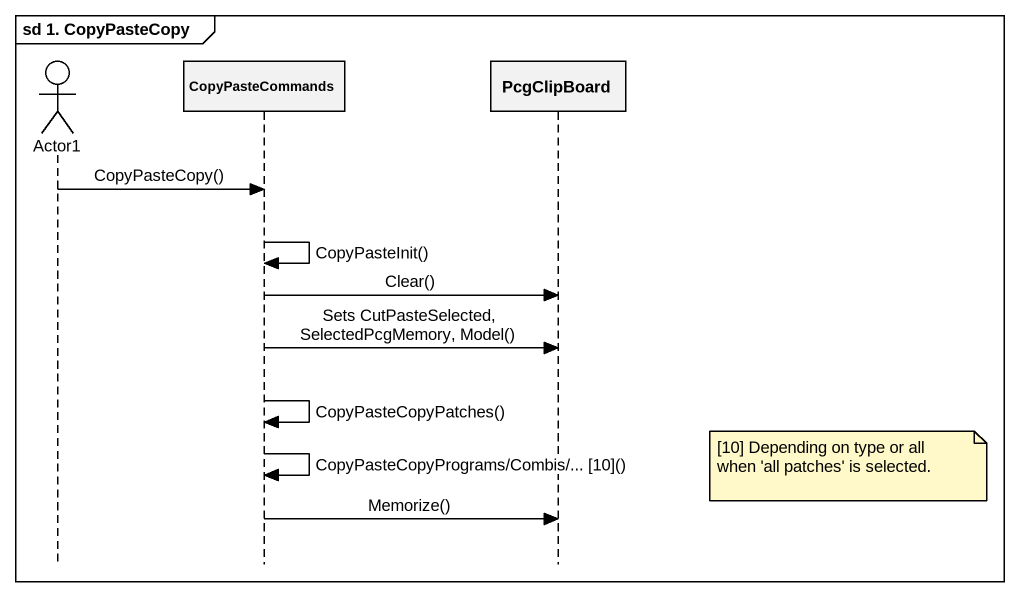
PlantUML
@startuml
mainframe sd 1. CopyPasteCopy
hide footbox
actor Actor1
participant CopyPasteCommands
participant PcgClipBoard

Actor1 -> CopyPasteCommands : CopyPasteCopy()
CopyPasteCommands -> CopyPasteCommands : CopyPasteInit()
CopyPasteCommands -> PcgClipBoard : Clear()
CopyPasteCommands -> PcgClipBoard : Sets CutPasteSelected, SelectedPcgMemory, Model()
CopyPasteCommands -> CopyPasteCommands : CopyPasteCopyPatches()
CopyPasteCommands -> CopyPasteCommands : CopyPasteCopyPrograms/Combis/... [10]()
note right of PcgClipBoard : [10] Depending on type or all when 'all patches' is selected.
CopyPasteCommands -> PcgClipBoard : Memorize()
@enduml
